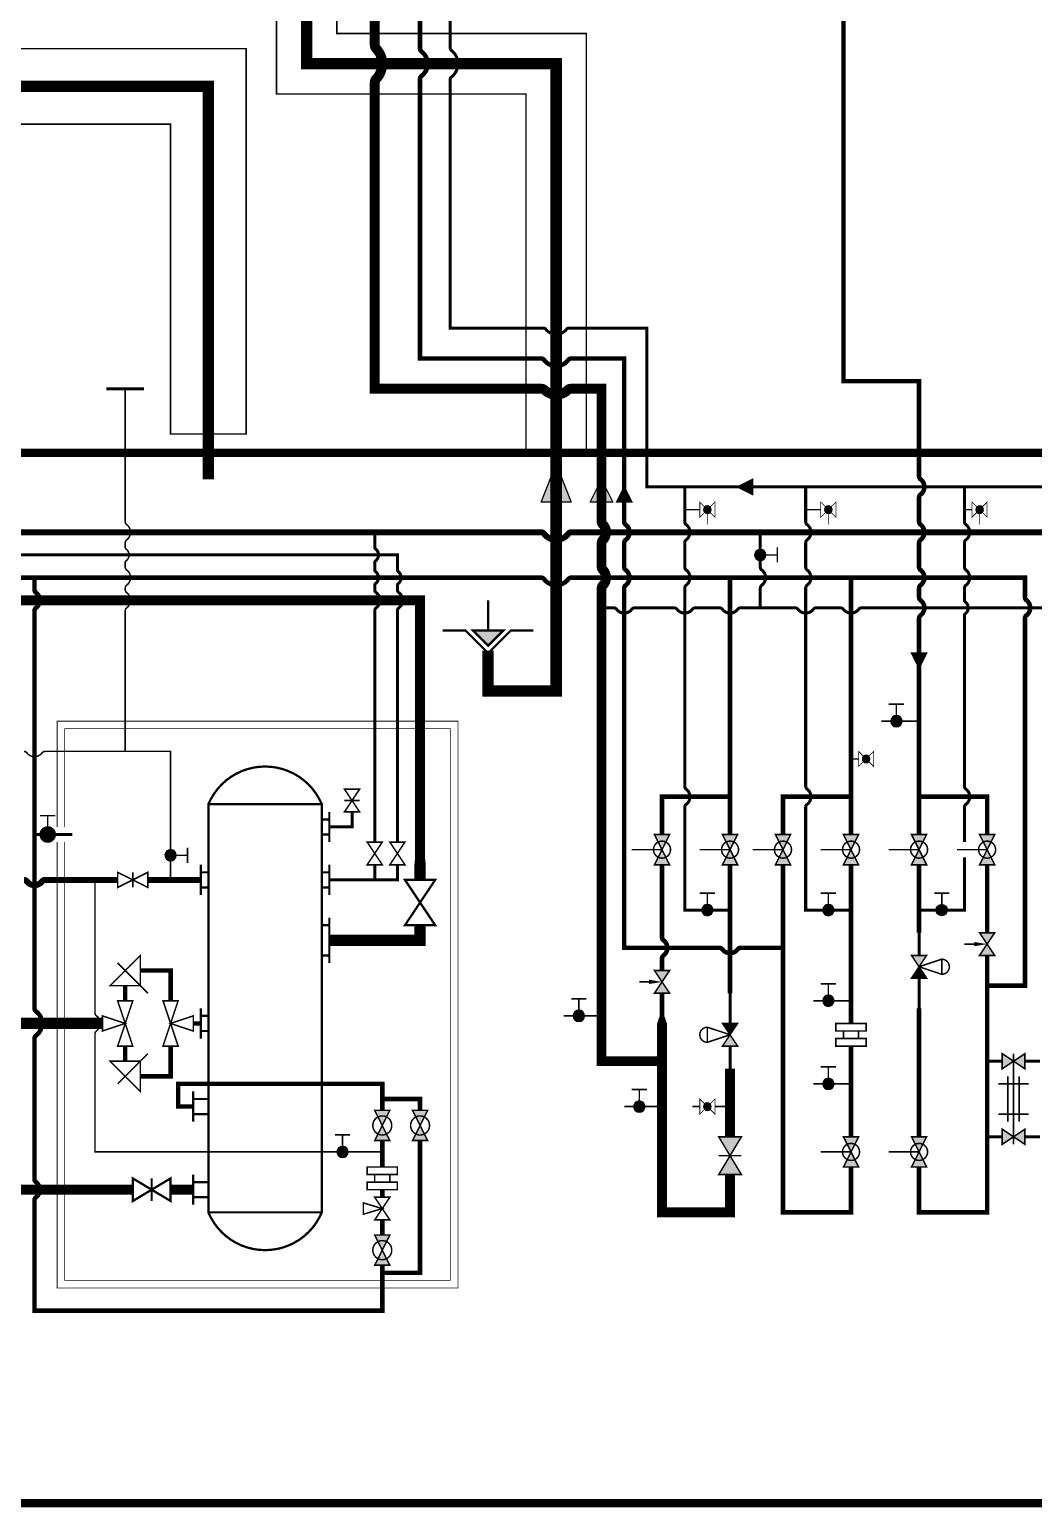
# Model space of a CAD drawing. Header units: millimetres. Extents: x 0 to 2500, y 0 to 1760.
# Drawn here: x 1637.3 to 1770.1, y 444.9 to 640.5 of the extents above; entities that cross this region are included whole.
import ezdxf

# ---------------------------------------------------------------- set-up
doc = ezdxf.new("R2010")
doc.units = ezdxf.units.MM
doc.linetypes.add('ACAD_ISO03W100', pattern=[30, 12, -18])
doc.linetypes.add('ACAD_ISO04W100', pattern=[30, 24, -3, 0, -3])
for name, color, linetype in [('Вентили 200', 7, 'Continuous'), ('Вентили 50', 7, 'Continuous'), ('Вентили регул.50', 7, 'Continuous'), ('Диафрагмы 80', 7, 'Continuous'), ('Емкости', 7, 'Continuous'), ('Задвижки 100', 7, 'Continuous'), ('Задвижки 150', 7, 'Continuous'), ('Задвижки 50', 7, 'Continuous'), ('Клапаны донные', 7, 'Continuous'), ('Клапаны регул.40', 7, 'Continuous'), ('Клапаны тр.50', 7, 'Continuous'), ('Краны 15', 7, 'Continuous'), ('Краны 20', 7, 'Continuous'), ('Краны 25', 7, 'Continuous'), ('Краны шар.80', 7, 'Continuous'), ('Краны шар.ручн.80', 7, 'Continuous'), ('Краны шар.ручн.т.10', 7, 'Continuous'), ('Краны шар.т.10', 7, 'Continuous'), ('Площадки', 7, 'Continuous'), ('Свечи', 7, 'Continuous'), ('Трубы 108', 7, 'Continuous'), ('Трубы 159', 7, 'Continuous'), ('Трубы 219', 7, 'Continuous'), ('Трубы 25', 7, 'Continuous'), ('Трубы 57', 7, 'Continuous'), ('Трубы 89', 7, 'Continuous'), ('Устр-ва переключ.', 7, 'Continuous'), ('Штрих пункт.', 7, 'ACAD_ISO04W100')]:
    doc.layers.add(name, color=color, linetype=linetype)

# ---------------------------------------------------------------- blocks, each defined once
blk = doc.blocks.new('Пересеч. 159-219')
at = {"layer": 'Трубы 159'}
blk.add_lwpolyline([(-2.5, 0, 1.3, 1.3, -0.192582), (-2, -0.2, 1.3, 1.3, 0.192582), (0, -1, 1.3, 1.3, 0.192582), (2, -0.2, 1.3, 1.3, -0.192582), (2.5, 0, 0, 0, 0)], format="xyseb", dxfattribs=at)
blk = doc.blocks.new('Пересеч. 89-219')
at = {"layer": 'Трубы 89', "const_width": 0.6}
blk.add_lwpolyline([(-2, 0, -0.236068), (-1.6, -0.2, 0.236068), (0, -1, 0.236068), (1.6, -0.2, -0.236068), (2, 0)], format="xyb", dxfattribs=at)
blk = doc.blocks.new('Пересеч. 57-219')
at = {"layer": 'Трубы 57', "const_width": 0.4}
blk.add_lwpolyline([(-2, 0, -0.236068), (-1.8, -0.1, 0.236068), (0, -1, 0.236068), (1.8, -0.1, -0.236068), (2, 0)], format="xyb", dxfattribs=at)
blk = doc.blocks.new('Пересеч. 89-108')
at = {"layer": 'Трубы 89', "const_width": 0.6}
blk.add_lwpolyline([(-1.4, 0, -0.236068), (-1, -0.2, 0.236068), (0, -0.7, 0.236068), (1, -0.2, -0.236068), (1.4, 0)], format="xyb", dxfattribs=at)
blk = doc.blocks.new('Пересеч. 57-57')
at = {"layer": 'Трубы 57'}
blk.add_lwpolyline([(-1, 0, 0.4, 0.4, -0.236068), (-0.8, -0.1, 0.4, 0.4, 0.236068), (0, -0.5, 0.4, 0.4, 0.236068), (0.8, -0.1, 0.4, 0.4, -0.236068), (1, 0, 0, 0, 0)], format="xyseb", dxfattribs=at)
blk = doc.blocks.new('Пересеч. 57-108')
at = {"layer": 'Трубы 57', "const_width": 0.4}
blk.add_lwpolyline([(-1.4, 0, -0.236068), (-1, -0.2, 0.236068), (0, -0.7, 0.236068), (1, -0.2, -0.236068), (1.4, 0)], format="xyb", dxfattribs=at)
blk = doc.blocks.new('Пересеч. 108-108')
at = {"layer": 'Трубы 108'}
blk.add_lwpolyline([(-1.4, 0, 0.8, 0.8, -0.236068), (-1, -0.2, 0.8, 0.8, 0.236068), (0, -0.7, 0.8, 0.8, 0.236068), (1, -0.2, 0.8, 0.8, -0.236068), (1.4, 0, 0, 0, 0)], format="xyseb", dxfattribs=at)
blk = doc.blocks.new('Пересеч. 25-159')
at = {"layer": 'Трубы 25', "const_width": 0.2}
blk.add_lwpolyline([(-1.4, 0, -0.236068), (-1, -0.2, 0.236068), (0, -0.7, 0.236068), (1, -0.2, -0.236068), (1.4, 0)], format="xyb", dxfattribs=at)
blk = doc.blocks.new('Кран 25')
blk.add_hatch(color=256).paths.add_polyline_path([(1, 1, 1), (-1, 1, 1)])
at = {"layer": 'Краны 25', "const_width": 0.2}
for points in [[(-2.5, 2), (-2.5, 0)], [(-1, 1), (-2.5, 1)]]:
    blk.add_lwpolyline(points, dxfattribs=at)
blk.add_lwpolyline([(-1, 1, 1), (1, 1, 1), (-1, 1, 0)], format="xyb", dxfattribs=at)
blk = doc.blocks.new('Задвижка 100')
at = {"layer": 'Задвижки 100', "const_width": 0.2}
blk.add_lwpolyline([(0, -1), (0, 1), (4, -1), (4, 1)], close=True, dxfattribs=at)
blk.add_lwpolyline([(2, 1), (2, -1)], dxfattribs=at)
blk = doc.blocks.new('Кран 15')
at = {"layer": 'Краны 15'}
blk.add_hatch(color=256, dxfattribs=at).paths.add_polyline_path([(-0.75, 0.75, 1), (0.75, 0.75, 1)])
at = {"layer": 'Краны 15', "const_width": 0.2}
for points in [[(-2.25, 1.75), (-2.25, -0.25)], [(-0.75, 0.75), (-2.25, 0.75)]]:
    blk.add_lwpolyline(points, dxfattribs=at)
at = {"layer": 'Краны 15'}
blk.add_lwpolyline([(-0.75, 0.75, 1), (0.75, 0.75, 1), (-0.75, 0.75, 1)], format="xyb", dxfattribs=at)
blk = doc.blocks.new('Задвижка 50')
at = {"layer": 'Задвижки 50', "const_width": 0.2}
blk.add_lwpolyline([(3, -1), (3, 1), (0, -1), (0, 1)], close=True, dxfattribs=at)
blk.add_lwpolyline([(1.5, 1), (1.5, -1)], dxfattribs=at)
blk = doc.blocks.new('Вентиль 50')
at = {"layer": 'Вентили 50', "const_width": 0.2}
blk.add_lwpolyline([(3, -1), (3, 1), (0, -1), (0, 1)], close=True, dxfattribs=at)
blk = doc.blocks.new('Вентиль 200')
at = {"layer": 'Вентили 200', "const_width": 0.3}
blk.add_lwpolyline([(6, -2), (6, 2), (0, -2), (0, 2)], close=True, dxfattribs=at)
blk = doc.blocks.new('Задвижка 150')
at = {"layer": 'Задвижки 150', "const_width": 0.3}
blk.add_lwpolyline([(5, -1.5), (0, 1.5), (0, -1.5), (5, 1.5)], close=True, dxfattribs=at)
blk.add_lwpolyline([(2.5, 1.5), (2.5, -1.5)], dxfattribs=at)
blk = doc.blocks.new('Кран шар.80')
at = {"layer": 'Краны шар.80'}
h = blk.add_hatch(color=256, dxfattribs=at)
h.paths.add_polyline_path([(0, -1), (2, 0), (0, 1)])
h.paths.add_polyline_path([(2, 0), (4, -1), (4, 1)])
at = {"layer": 'Краны шар.80', "const_width": 0.2}
blk.add_lwpolyline([(0, -1), (0, 1), (4, -1), (4, 1)], close=True, dxfattribs=at)
blk.add_lwpolyline([(2, 1.25, 1.010442), (2, -1.25, 1.010442), (2, 1.25, 4.236068)], format="xyb", dxfattribs=at)
blk = doc.blocks.new('Диафрагма 80')
at = {"layer": 'Диафрагмы 80', "const_width": 0.2}
for points in [[(-2, 0), (2, 0), (2, -1), (-2, -1)], [(-2, -2), (2, -2), (2, -3), (-2, -3)]]:
    blk.add_lwpolyline(points, close=True, dxfattribs=at)
for points in [[(-1, -1), (-1, -2)], [(1, -1), (1, -2)]]:
    blk.add_lwpolyline(points, dxfattribs=at)
blk = doc.blocks.new('Клапан тр.50')
at = {"layer": 'Клапаны тр.50'}
blk.add_lwpolyline([(1.5, 0, 0.2, 0.2, 0), (2.25, 2.5, 0.2, 0.2, 0), (0.75, 2.5, 0.2, 0.2, 0), (1.5, 0, 0, 0, 0)], format="xyseb", dxfattribs=at)
at = {"layer": 'Клапаны тр.50', "const_width": 0.2}
blk.add_lwpolyline([(3, -1), (3, 1), (0, -1), (0, 1)], close=True, dxfattribs=at)
blk = doc.blocks.new('Пересеч. 25-108')
at = {"layer": 'Трубы 25', "const_width": 0.2}
blk.add_lwpolyline([(-1.4, 0, -0.236068), (-1, -0.2, 0.236068), (0, -0.7, 0.236068), (1, -0.2, -0.236068), (1.4, 0)], format="xyb", dxfattribs=at)
blk = doc.blocks.new('Пересеч. 25-57')
at = {"layer": 'Трубы 25', "const_width": 0.2}
blk.add_lwpolyline([(-1, 0, -0.236068), (-0.8, -0.1, 0.236068), (0, -0.5, 0.236068), (0.8, -0.1, -0.236068), (1, 0)], format="xyb", dxfattribs=at)
blk = doc.blocks.new('Клапан донный')
at = {"layer": 'Клапаны донные'}
blk.add_hatch(color=256, dxfattribs=at).paths.add_polyline_path([(0, 1), (2, 3), (-2, 3)])
at = {"layer": 'Клапаны донные', "const_width": 0.3}
for points in [[(0, 3), (0, 7)], [(0, 0), (-3, 3), (-6, 3)], [(0, 0), (3, 3), (6, 3)]]:
    blk.add_lwpolyline(points, dxfattribs=at)
blk.add_lwpolyline([(0, 1), (2, 3), (-2, 3)], close=True, dxfattribs=at)
blk = doc.blocks.new('Кран 20')
at = {"layer": 'Краны 20'}
blk.add_hatch(color=256, dxfattribs=at).paths.add_polyline_path([(0, 0.75, 1), (0, -0.75, 1)])
at = {"layer": 'Краны 20', "const_width": 0.2}
for points in [[(1, 2.25), (-1, 2.25)], [(0, 0.75), (0, 2.25)]]:
    blk.add_lwpolyline(points, dxfattribs=at)
at = {"layer": 'Краны 20'}
blk.add_lwpolyline([(0, 0.75, 1), (0, -0.75, 1), (0, 0.75, 1)], format="xyb", dxfattribs=at)
blk = doc.blocks.new('Кран шар.ручн.т.10')
at = {"layer": 'Краны шар.ручн.т.10'}
h = blk.add_hatch(color=256, dxfattribs=at)
h.paths.add_polyline_path([(1, 0), (1.35, -0.35, 0.198912), (1.5, 0, 0.198912), (1.35, 0.35)])
h.paths.add_polyline_path([(0.65, -0.35, 0.414214), (1.35, -0.35), (1, 0)])
h.paths.add_polyline_path([(0.5, 0, 0.198912), (0.65, -0.35), (1, 0), (0.65, 0.35, 0.198912)])
h.paths.add_polyline_path([(1, 0), (1.35, 0.35, 0.414214), (0.65, 0.35)])
at = {"layer": 'Краны шар.ручн.т.10', "const_width": 0.1}
blk.add_lwpolyline([(1, 0), (1, 2)], dxfattribs=at)
blk.add_lwpolyline([(0, 1), (0, -1), (2, 1), (2, -1)], close=True, dxfattribs=at)
at = {"layer": 'Краны шар.ручн.т.10'}
blk.add_lwpolyline([(0.5, 0, 1), (1.5, 0, 1), (0.5, 0, 1)], format="xyb", dxfattribs=at)
blk = doc.blocks.new('Кран шар.т.10')
at = {"layer": 'Краны шар.т.10'}
h = blk.add_hatch(color=256, dxfattribs=at)
h.paths.add_polyline_path([(1, 0), (1.35, -0.35, 0.198912), (1.5, 0, 0.198912), (1.35, 0.35)])
h.paths.add_polyline_path([(0.65, -0.35, 0.414214), (1.35, -0.35), (1, 0)])
h.paths.add_polyline_path([(0.5, 0, 0.198912), (0.65, -0.35), (1, 0), (0.65, 0.35, 0.198912)])
h.paths.add_polyline_path([(1, 0), (1.35, 0.35, 0.414214), (0.65, 0.35)])
at = {"layer": 'Краны шар.т.10', "const_width": 0.1}
blk.add_lwpolyline([(0, 1), (0, -1), (2, 1), (2, -1)], close=True, dxfattribs=at)
at = {"layer": 'Краны шар.т.10'}
blk.add_lwpolyline([(0.5, 0, 1), (1.5, 0, 1), (0.5, 0, 1)], format="xyb", dxfattribs=at)
blk = doc.blocks.new('Кран шар.ручн.80 непрох.')
at = {"layer": 'Краны шар.ручн.80'}
h = blk.add_hatch(color=256, dxfattribs=at)
h.paths.add_polyline_path([(2, 0), (0, 1), (0, -1)])
h.paths.add_polyline_path([(2, 0), (4, -1), (4, 1)])
at = {"layer": 'Краны шар.ручн.80', "const_width": 0.2}
blk.add_lwpolyline([(2, 4), (2, 0)], dxfattribs=at)
blk.add_lwpolyline([(0, -1), (0, 1), (4, -1), (4, 1)], close=True, dxfattribs=at)
blk.add_lwpolyline([(0.875, 0, 1), (3.125, 0, 1), (0.875, 0, 1)], format="xyb", dxfattribs=at)
blk = doc.blocks.new('Стрелка 89')
at = {"layer": 'Трубы 57'}
h = blk.add_hatch(color=256, dxfattribs=at)
h.paths.add_polyline_path([(0, 0), (0, -1), (2, 0)])
h.paths.add_polyline_path([(0, 1), (0, 0), (2, 0)])
at = {"layer": 'Трубы 57', "const_width": 0.2}
blk.add_lwpolyline([(0, -1), (0, 1), (2, 0)], close=True, dxfattribs=at)
blk = doc.blocks.new('Стрелка 57')
at = {"layer": 'Трубы 57'}
h = blk.add_hatch(color=256, dxfattribs=at)
h.paths.add_polyline_path([(0, 0), (0, -1), (2, 0)])
h.paths.add_polyline_path([(0, 1), (0, 0), (2, 0)])
at = {"layer": 'Трубы 57', "const_width": 0.2}
blk.add_lwpolyline([(0, -1), (0, 1), (2, 0)], close=True, dxfattribs=at)
blk = doc.blocks.new('Стрелка 219')
at = {"layer": 'Трубы 219'}
blk.add_hatch(color=256, dxfattribs=at).paths.add_polyline_path([(0, -2), (5, 0), (0, 2)])
blk.add_lwpolyline([(0, -2), (0, 2), (5, 0)], close=True, dxfattribs=at)
blk = doc.blocks.new('Стрелка 159')
at = {"layer": 'Трубы 159'}
blk.add_hatch(color=256, dxfattribs=at).paths.add_polyline_path([(1.5, 0), (-1.5, 0), (0, -3)])
blk.add_lwpolyline([(-1.5, 0), (1.5, 0), (0, -3)], close=True, dxfattribs=at)
blk = doc.blocks.new('Вентиль регул. 50 непрох.')
at = {"layer": 'Вентили регул.50'}
h = blk.add_hatch(color=256, dxfattribs=at)
h.paths.add_polyline_path([(0, 1), (0, -1), (1.5, 0)])
h.paths.add_polyline_path([(3, 1), (1.5, 0), (3, -1)])
at = {"layer": 'Вентили регул.50', "const_width": 0.2}
blk.add_lwpolyline([(1.5, 1.7), (1.5, 3)], dxfattribs=at)
blk.add_lwpolyline([(3, -1), (3, 1), (0, -1), (0, 1)], close=True, dxfattribs=at)
at = {"layer": 'Вентили регул.50'}
blk.add_solid([(1.78, 1.7), (1.5, 0), (1.22, 1.7)], dxfattribs=at)
blk = doc.blocks.new('Клапан регул.40')
at = {"layer": 'Клапаны регул.40'}
h = blk.add_hatch(color=256, dxfattribs=at)
h.paths.add_polyline_path([(0, 1), (0, -1), (1.5, 0)])
h.paths.add_polyline_path([(1.5, 0), (3, -1), (3, 1)])
blk.add_hatch(color=256, dxfattribs=at).paths.add_polyline_path([(3, -1), (3, 1), (1.5, 0)])
at = {"layer": 'Клапаны регул.40', "const_width": 0.2}
blk.add_lwpolyline([(2.5, 3, 1), (0.5, 3)], format="xyb", dxfattribs=at)
for points in [[(0.5, 3), (1.5, 0)], [(0.5, 3), (2.5, 3)], [(2.5, 3), (1.5, 0)]]:
    blk.add_lwpolyline(points, dxfattribs=at)
blk.add_lwpolyline([(0, 1), (0, -1), (3, 1), (3, -1)], close=True, dxfattribs=at)
blk = doc.blocks.new('Задвижка 150 непрох.')
at = {"layer": 'Задвижки 150'}
h = blk.add_hatch(color=256, dxfattribs=at)
h.paths.add_polyline_path([(0, -1.5), (2.5, 0), (0, 1.5)])
h.paths.add_polyline_path([(2.5, 0), (5, -1.5), (5, 1.5)])
at = {"layer": 'Задвижки 150', "const_width": 0.2}
blk.add_lwpolyline([(5, -1.5), (0, 1.5), (0, -1.5), (5, 1.5)], close=True, dxfattribs=at)
blk.add_lwpolyline([(2.5, 1.5), (2.5, -1.5)], dxfattribs=at)
blk = doc.blocks.new('Задвижка 50 непрох.')
at = {"layer": 'Задвижки 50'}
h = blk.add_hatch(color=256, dxfattribs=at)
h.paths.add_polyline_path([(0, 1), (0, -1), (1.5, 0)])
h.paths.add_polyline_path([(3, -1), (3, 1), (1.5, 0)])
at = {"layer": 'Задвижки 50', "const_width": 0.2}
blk.add_lwpolyline([(3, -1), (3, 1), (0, -1), (0, 1)], close=True, dxfattribs=at)
blk.add_lwpolyline([(1.5, 1), (1.5, -1)], dxfattribs=at)
blk = doc.blocks.new('Пересеч. 57-159')
at = {"layer": 'Трубы 57'}
blk.add_lwpolyline([(-1.6, 0, 0.4, 0.4, -0.236068), (-1.4, -0.1, 0.4, 0.4, 0.236068), (0, -0.8, 0.4, 0.4, 0.236068), (1.4, -0.1, 0.4, 0.4, -0.236068), (1.6, 0, 0, 0, 0)], format="xyseb", dxfattribs=at)
blk = doc.blocks.new('Пересеч. 159-159')
at = {"layer": 'Трубы 159'}
blk.add_lwpolyline([(-2, 0, 1.3, 1.3, -0.192582), (-1.5, -0.2, 1.3, 1.3, 0.192582), (0, -0.8, 1.3, 1.3, 0.192582), (1.5, -0.2, 1.3, 1.3, -0.192582), (2, 0, 0, 0, 0)], format="xyseb", dxfattribs=at)
blk = doc.blocks.new('Пересеч. 108-219')
at = {"layer": 'Трубы 108'}
blk.add_lwpolyline([(-2, 0, 0.8, 0.8, -0.236068), (-1.6, -0.2, 0.8, 0.8, 0.236068), (0, -1, 0.8, 0.8, 0.236068), (1.6, -0.2, 0.8, 0.8, -0.236068), (2, 0, 0, 0, 0)], format="xyseb", dxfattribs=at)
blk = doc.blocks.new('Пересеч. 159-108')
at = {"layer": 'Трубы 159'}
blk.add_lwpolyline([(-1.5, 0, 1.3, 1.3, -0.192582), (-1, -0.2, 1.3, 1.3, 0.192582), (0, -0.6, 1.3, 1.3, 0.192582), (1, -0.2, 1.3, 1.3, -0.192582), (1.5, 0, 0, 0, 0)], format="xyseb", dxfattribs=at)

msp = doc.modelspace()

# ---------------------------------------------------------------- linework, layer by layer
at = {"layer": 'Емкости', "const_width": 0.3}
for points in [[(1676, 538, 0.666667), (1661, 538)], [(1661, 484, 0.666667), (1676, 484)]]:
    msp.add_lwpolyline(points, format="xyb", dxfattribs=at)
msp.add_lwpolyline([(1661, 538), (1676, 538), (1676, 484), (1661, 484)], close=True, dxfattribs=at)
for points in [[(1676, 536), (1677, 536)], [(1677, 537), (1677, 533)], [(1676, 534), (1677, 534)], [(1660, 530), (1660, 526)], [(1677, 530), (1677, 526)], [(1661, 529), (1660, 529)], [(1676, 529), (1677, 529)], [(1661, 527), (1660, 527)], [(1676, 527), (1677, 527)], [(1677, 523), (1677, 517)], [(1676, 522), (1677, 522)], [(1676, 518), (1677, 518)], [(1660, 511), (1660, 507)], [(1661, 510), (1660, 510)], [(1661, 508), (1660, 508)], [(1659, 500), (1659, 496)], [(1661, 499), (1659, 499)], [(1661, 497), (1659, 497)], [(1659, 489), (1659, 485)], [(1661, 488), (1659, 488)], [(1661, 486), (1659, 486)]]:
    msp.add_lwpolyline(points, dxfattribs=at)
at = {"layer": 'Задвижки 100'}
for points in [[(1639.4, 528, 0.8, 0.8, 0), (1649, 528, 0.8, 0.8, 0)], [(1653, 528, 0.8, 0.8, 0), (1660, 528, 0, 0, 0)]]:
    msp.add_lwpolyline(points, format="xyseb", dxfattribs=at)
at = {"layer": 'Задвижки 50', "const_width": 0.2}
for points in [[(1767.5, 503), (1767.5, 495)], [(1769.5, 501), (1765.5, 501)], [(1766.75, 502), (1766.75, 496)], [(1768.25, 502), (1768.25, 496)], [(1765.5, 497), (1769.5, 497)]]:
    msp.add_lwpolyline(points, dxfattribs=at)
at = {"layer": 'Площадки', "const_width": 0.1}
for points in [[(1328, 585), (1866, 585), (1866, 445), (1328, 445)], [(1865, 446), (1329, 446), (1329, 584), (1865, 584)]]:
    msp.add_lwpolyline(points, close=True, dxfattribs=at)
at = {"layer": 'Площадки', "linetype": 'ACAD_ISO03W100', "ltscale": 1.5, "const_width": 1}
msp.add_lwpolyline([(1328.5, 584.5), (1865.5, 584.5), (1865.5, 445.5), (1328.5, 445.5)], close=True, dxfattribs=at)
at = {"layer": 'Площадки', "const_width": 0.1}
for points in [[(1641, 535), (1641, 549), (1694, 549), (1694, 474), (1641, 474), (1641, 533)], [(1642, 535), (1642, 548), (1693, 548), (1693, 475), (1642, 475), (1642, 533)]]:
    msp.add_lwpolyline(points, dxfattribs=at)
at = {"layer": 'Свечи', "const_width": 0.4}
msp.add_lwpolyline([(1647.5, 593), (1652.5, 593)], dxfattribs=at)
at = {"layer": 'Трубы 108', "const_width": 0.8}
for points in [[(1556, 574), (1705, 574)], [(1709, 574), (1850, 574)]]:
    msp.add_lwpolyline(points, dxfattribs=at)
at = {"layer": 'Трубы 159'}
for points in [[(1683, 643.5, 1.3, 1.3, 0), (1683, 638.5, 1.3, 1.3, 0)], [(1683, 633.5, 1.3, 1.3, 0), (1683, 593, 1.3, 1.3, 0), (1705, 593, 1.3, 1.3, 0)], [(1709, 593, 1.3, 1.3, 0), (1713, 593, 1.3, 1.3, 0), (1713, 575.5, 1.3, 1.3, 0)], [(1713, 572.5, 1.3, 1.3, 0), (1713, 569.5, 1.3, 1.3, 0)], [(1713, 566.5, 1.3, 1.3, 0), (1713, 504, 1.3, 1.3, 0), (1721, 504, 0, 0, 0)], [(1721, 510, 0.6, 1.3, 0), (1721, 509, 1.3, 1.3, 0)]]:
    msp.add_lwpolyline(points, format="xyseb", dxfattribs=at)
at = {"layer": 'Трубы 159', "const_width": 1.3}
for points in [[(1547, 565), (1689, 565), (1689, 531)], [(1721, 509), (1721, 484), (1730, 484), (1730, 489)], [(1634, 507), (1634, 487), (1651, 487)], [(1730, 494), (1730, 503)], [(1656, 487), (1659, 487)]]:
    msp.add_lwpolyline(points, dxfattribs=at)
at = {"layer": 'Трубы 219'}
for points in [[(1674, 643.5, 1.5, 1.5, 0), (1674, 636, 1.5, 1.5, 0), (1707, 636, 1.5, 1.5, 0), (1707, 553, 1.5, 1.5, 0), (1698, 553, 1.5, 1.5, 0), (1698, 558.31, 0, 0, 0)], [(1626, 551, 1.5, 1.5, 0), (1626, 509, 1.5, 1.5, 0), (1647, 509, 0, 0, 0)], [(1689, 531, 1.3, 1.5, 0), (1689, 530, 1.5, 1.5, 0)]]:
    msp.add_lwpolyline(points, format="xyseb", dxfattribs=at)
at = {"layer": 'Трубы 219', "const_width": 1.5}
for points in [[(1311, 633), (1661, 633), (1661, 581)], [(1689, 530), (1689, 528)], [(1689, 522), (1689, 520), (1677, 520)]]:
    msp.add_lwpolyline(points, dxfattribs=at)
at = {"layer": 'Трубы 25', "const_width": 0.2}
for points in [[(1650, 575.4), (1650, 593)], [(1724, 577), (1726, 577)], [(1740, 577), (1742, 577)], [(1761, 577), (1762, 577)], [(1650, 572), (1650, 572.6)], [(1650, 569.4), (1650, 570)], [(1650, 566.4), (1650, 566.6)], [(1650, 545), (1650, 563.6)], [(1755, 549), (1750, 549)], [(1747, 544), (1746, 544)], [(1646, 528), (1646, 510.4)], [(1746, 512), (1741, 512)], [(1713, 510), (1708, 510)], [(1646, 507.6), (1646, 492), (1684, 492)], [(1746, 501), (1741, 501)], [(1721, 498), (1716, 498)], [(1726, 498), (1725, 498)], [(1730, 498), (1728, 498)]]:
    msp.add_lwpolyline(points, dxfattribs=at)
at = {"layer": 'Трубы 25'}
msp.add_lwpolyline([(1639.4, 545, 0.2, 0.2, 0), (1656, 545, 0.2, 0.2, 0), (1656, 528, 0, 0, 0)], format="xyseb", dxfattribs=at)
at = {"layer": 'Трубы 57', "const_width": 0.4}
for points in [[(1693, 644), (1693, 638)], [(1693, 634), (1693, 601), (1705.4, 601)], [(1708.6, 601), (1719, 601), (1719, 580), (1784.4, 580)], [(1724, 580), (1724, 575.4)], [(1740, 580), (1740, 575.4)], [(1761, 580), (1761, 575.4)], [(1683, 574), (1683, 572)], [(1734, 574), (1734, 569.4)], [(1724, 572.6), (1724, 569.4)], [(1740, 572.6), (1740, 569.4)], [(1761, 572.6), (1761, 569.4)], [(1724, 566.6), (1724, 540.4)], [(1734, 566.6), (1734, 564)], [(1740, 566.6), (1740, 540.4)], [(1761, 566.6), (1761, 565)], [(1683, 563.6), (1683, 533)], [(1686, 533), (1686, 563.6)], [(1713, 564), (1714.6, 564)], [(1717.4, 564), (1722.6, 564)], [(1725.4, 564), (1728.6, 564)], [(1731.4, 564), (1738.6, 564)], [(1741.4, 564), (1744.6, 564)], [(1747.4, 564), (1841, 564), (1841, 541)], [(1761, 563), (1761, 540.4)], [(1680, 537), (1680, 535), (1677, 535)], [(1724, 537.6), (1724, 524), (1730, 524)], [(1740, 537.6), (1740, 524), (1746, 524)], [(1761, 537.6), (1761, 533)], [(1638, 534), (1643, 534)], [(1677, 528), (1686, 528), (1686, 530)], [(1683, 530), (1683, 528)], [(1761, 531), (1761, 524), (1755, 524)], [(1755, 521), (1755, 518)], [(1755, 515), (1755, 511)], [(1730, 513), (1730, 509)], [(1730, 506), (1730, 503)], [(1764, 504), (1766, 504)], [(1769, 504), (1771, 504)], [(1764, 494), (1766, 494)], [(1769, 494), (1771, 494)]]:
    msp.add_lwpolyline(points, dxfattribs=at)
at = {"layer": 'Трубы 57'}
for points in [[(1686, 569, 0.4, 0.4, 0), (1686, 571, 0.4, 0.4, 0), (1555.6, 571, 0, 0, 0)], [(1683, 570, 0.4, 0.4, 0), (1683, 569, 0.4, 0.4, 0)], [(1683, 567, 0.4, 0.4, 0), (1683, 566.4, 0.4, 0.4, 0)], [(1686, 567, 0.4, 0.4, 0), (1686, 566.4, 0.4, 0.4, 0)]]:
    msp.add_lwpolyline(points, format="xyseb", dxfattribs=at)
at = {"layer": 'Трубы 89', "const_width": 0.6}
for points in [[(1689, 638), (1689, 643.5)], [(1745, 643.5), (1745, 594), (1755, 594), (1755, 581.4)], [(1716, 575.4), (1716, 597), (1709, 597)], [(1755, 578.6), (1755, 575.4)], [(1716, 569.4), (1716, 572.6)], [(1755, 572.6), (1755, 569.4)], [(1638, 568), (1638, 566.4)], [(1730, 534), (1730, 568)], [(1746, 568), (1746, 534)], [(1728.6, 519), (1716, 519), (1716, 566.6)], [(1755, 566.6), (1755, 565.4)], [(1638, 563.6), (1638, 511)], [(1755, 562.6), (1755, 534)], [(1721, 534), (1721, 539), (1730, 539)], [(1737, 534), (1737, 539), (1746, 539)], [(1764, 534), (1764, 539), (1755, 539)], [(1721, 520.4), (1721, 530)], [(1730, 513), (1730, 530)], [(1746, 490), (1746, 484), (1737, 484), (1737, 530)], [(1746, 530), (1746, 509)], [(1764, 521), (1764, 530)], [(1737, 519), (1731.4, 519)], [(1755, 490), (1755, 484), (1764, 484), (1764, 518)], [(1721, 516), (1721, 517.6)], [(1721, 510), (1721, 513)], [(1755, 511), (1755, 494)], [(1638, 507), (1638, 488.4)], [(1746, 506), (1746, 494)], [(1684, 497.5), (1684, 501), (1657, 501), (1657, 498), (1659, 498)], [(1684, 499), (1689, 499), (1689, 497.5)], [(1689, 493.5), (1689, 476), (1684, 476)], [(1684, 490), (1684, 493.5)], [(1684, 486), (1684, 487)], [(1638, 485.6), (1638, 471), (1684, 471), (1684, 477)], [(1684, 481), (1684, 483)]]:
    msp.add_lwpolyline(points, dxfattribs=at)
at = {"layer": 'Трубы 89'}
for points in [[(1705, 597, 0.6, 0.6, 0), (1689, 597, 0.6, 0.6, 0), (1689, 634, 0, 0, 0)], [(1566, 566.4, 0.6, 0.6, 0), (1566, 568, 0.6, 0.6, 0), (1705, 568, 0.6, 0.6, 0)], [(1709, 568, 0.6, 0.6, 0), (1769, 568, 0.6, 0.6, 0), (1769, 565.4, 0.6, 0.6, 0)], [(1769, 562.6, 0.6, 0.6, 0), (1769, 514, 0.6, 0.6, 0), (1764, 514, 0, 0, 0)], [(1755, 530, 0.6, 0.6, 0), (1755, 521, 0, 0, 0)]]:
    msp.add_lwpolyline(points, format="xyseb", dxfattribs=at)
at = {"layer": 'Устр-ва переключ.', "const_width": 0.2}
for points in [[(1652, 514), (1648, 514), (1652, 518)], [(1651, 506), (1649, 506), (1651, 512), (1649, 512)], [(1655, 512), (1657, 512), (1655, 506), (1657, 506)], [(1652, 504), (1648, 504), (1652, 500)]]:
    msp.add_lwpolyline(points, close=True, dxfattribs=at)
at = {"layer": 'Устр-ва переключ.'}
for points, const_width in [([(1653, 513), (1649, 517)], 0.2), ([(1652, 516), (1656, 516), (1656, 512)], 0.6), ([(1650, 512), (1650, 514)], 0.6), ([(1650, 509), (1647, 508), (1647, 510), (1650, 509)], 0.2), ([(1656, 509), (1659, 510), (1659, 508), (1656, 509)], 0.2), ([(1659, 509), (1660, 509)], 0.6), ([(1653, 505), (1649, 501)], 0.2), ([(1650, 504), (1650, 506)], 0.6), ([(1656, 506), (1656, 502), (1652, 502)], 0.6)]:
    msp.add_lwpolyline(points, dxfattribs=dict(at, const_width=const_width))
at = {"layer": 'Штрих пункт.'}
for points in [[(1711, 585, 0.2, 0.2, 0), (1711, 640, 0.2, 0.2, 0), (1678, 640, 0.2, 0.2, 0), (1678, 826, 0.2, 0.2, 0), (1333, 826, 0.2, 0.2, 0), (1333, 1063, 0.2, 0.2, 0), (1358.31, 1063, 0.2, 0.2, 0), (1358.31, 1078, 0.2, 0.2, 0), (1325, 1078, 0.2, 0.2, 0), (1325, 818, 0.2, 0.2, 0), (1670, 818, 0.2, 0.2, 0), (1670, 632, 0.2, 0.2, 0), (1703, 632, 0.2, 0.2, 0), (1703, 585, 0, 0, 0)], [(1311, 628, 0.2, 0.2, 0), (1656, 628, 0.2, 0.2, 0), (1656, 587, 0.2, 0.2, 0), (1666, 587, 0.2, 0.2, 0), (1666, 638, 0.2, 0.2, 0), (1311, 638, 0, 0, 0)]]:
    msp.add_lwpolyline(points, format="xyseb", dxfattribs=at)

# ---------------------------------------------------------------- block references
at = {"layer": 'Вентили 200', "rotation": 270}
msp.add_blockref('Вентиль 200', (1689, 528), dxfattribs=at)
at = {"layer": 'Вентили 50', "rotation": 270}
for p in [(1683, 533), (1686, 533)]:
    msp.add_blockref('Вентиль 50', p, dxfattribs=at)
at = {"layer": 'Вентили регул.50', "rotation": 90}
for p in [(1764, 518), (1721, 513)]:
    msp.add_blockref('Вентиль регул. 50 непрох.', p, dxfattribs=at)
at = {"layer": 'Диафрагмы 80'}
for p in [(1746, 509), (1684, 490)]:
    msp.add_blockref('Диафрагма 80', p, dxfattribs=at)
at = {"layer": 'Емкости'}
msp.add_blockref('Задвижка 100', (1649, 528), dxfattribs=at)
at = {"layer": 'Задвижки 150', "rotation": 270}
msp.add_blockref('Задвижка 150 непрох.', (1730, 494), dxfattribs=at)
at = {"layer": 'Задвижки 150'}
msp.add_blockref('Задвижка 150', (1651, 487), dxfattribs=at)
at = {"layer": 'Задвижки 50', "rotation": 90}
msp.add_blockref('Задвижка 50', (1680, 537), dxfattribs=at)
at = {"layer": 'Задвижки 50'}
for p in [(1766, 504), (1766, 494)]:
    msp.add_blockref('Задвижка 50 непрох.', p, dxfattribs=at)
at = {"layer": 'Клапаны донные'}
msp.add_blockref('Клапан донный', (1698, 558), dxfattribs=at)
at = {"layer": 'Клапаны регул.40'}
for p, rotation in [((1755, 518), 270), ((1730, 506), 90)]:
    msp.add_blockref('Клапан регул.40', p, dxfattribs=dict(at, rotation=rotation))
at = {"layer": 'Клапаны тр.50', "rotation": 90}
msp.add_blockref('Клапан тр.50', (1684, 483), dxfattribs=at)
at = {"layer": 'Краны 15'}
for p, rotation in [((1656, 532), 180), ((1678, 492), 270)]:
    msp.add_blockref('Кран 15', p, dxfattribs=dict(at, rotation=rotation))
at = {"layer": 'Краны 20', "rotation": 270}
msp.add_blockref('Кран 20', (1734, 571), dxfattribs=at)
at = {"layer": 'Краны 20'}
for p in [(1752, 549), (1727, 524), (1743, 524), (1743, 512), (1710, 510), (1743, 501), (1718, 498)]:
    msp.add_blockref('Кран 20', p, dxfattribs=at)
at = {"layer": 'Краны 20', "xscale": -1}
msp.add_blockref('Кран 20', (1758, 524), dxfattribs=at)
at = {"layer": 'Краны 25', "rotation": 270}
msp.add_blockref('Кран 25', (1638.75, 534), dxfattribs=at)
at = {"layer": 'Краны шар.80', "rotation": 270}
for p in [(1684, 497.5), (1689, 497.5), (1684, 481)]:
    msp.add_blockref('Кран шар.80', p, dxfattribs=at)
at = {"layer": 'Краны шар.ручн.80', "rotation": 90}
for p in [(1721, 530), (1730, 530), (1737, 530), (1746, 530), (1755, 530), (1764, 530), (1746, 490), (1755, 490)]:
    msp.add_blockref('Кран шар.ручн.80 непрох.', p, dxfattribs=at)
at = {"layer": 'Краны шар.ручн.т.10', "rotation": 180}
for p in [(1728, 577), (1744, 577), (1764, 577)]:
    msp.add_blockref('Кран шар.ручн.т.10', p, dxfattribs=at)
at = {"layer": 'Краны шар.т.10'}
for p in [(1747, 544), (1726, 498)]:
    msp.add_blockref('Кран шар.т.10', p, dxfattribs=at)
at = {"layer": 'Трубы 108'}
for name, p in [('Пересеч. 108-219', (1707, 574)), ('Пересеч. 108-108', (1638, 528))]:
    msp.add_blockref(name, p, dxfattribs=at)
at = {"layer": 'Трубы 159'}
for name, p, rotation in [('Пересеч. 159-219', (1683, 636), 90), ('Стрелка 159', (1713, 578), 180), ('Пересеч. 159-108', (1713, 574), 90), ('Пересеч. 159-108', (1713, 568), 90)]:
    msp.add_blockref(name, p, dxfattribs=dict(at, rotation=rotation))
msp.add_blockref('Пересеч. 159-159', (1707, 593), dxfattribs=at)
at = {"layer": 'Трубы 219', "rotation": 90}
msp.add_blockref('Стрелка 219', (1707, 578), dxfattribs=at)
at = {"layer": 'Трубы 25', "rotation": 90}
for name, p in [('Пересеч. 25-108', (1650, 574)), ('Пересеч. 25-57', (1650, 571)), ('Пересеч. 25-108', (1650, 568)), ('Пересеч. 25-159', (1650, 565)), ('Пересеч. 25-159', (1646, 509))]:
    msp.add_blockref(name, p, dxfattribs=at)
at = {"layer": 'Трубы 25'}
msp.add_blockref('Пересеч. 25-159', (1638, 545), dxfattribs=at)
at = {"layer": 'Трубы 57'}
for name, p, rotation in [('Пересеч. 57-219', (1693, 636), 90), ('Стрелка 57', (1733, 580), 180), ('Пересеч. 57-108', (1724, 574), 90), ('Пересеч. 57-108', (1740, 574), 90), ('Пересеч. 57-108', (1761, 574), 90), ('Пересеч. 57-57', (1683, 571), 90), ('Пересеч. 57-57', (1683, 568), 90), ('Пересеч. 57-57', (1686, 568), 90), ('Пересеч. 57-108', (1724, 568), 90), ('Пересеч. 57-108', (1734, 568), 90), ('Пересеч. 57-108', (1740, 568), 90), ('Пересеч. 57-108', (1761, 568), 90), ('Пересеч. 57-108', (1683, 565), 90), ('Пересеч. 57-108', (1686, 565), 90), ('Пересеч. 57-57', (1761, 564), 90), ('Пересеч. 57-108', (1724, 539), 90), ('Пересеч. 57-108', (1740, 539), 90), ('Пересеч. 57-108', (1761, 539), 90)]:
    msp.add_blockref(name, p, dxfattribs=dict(at, rotation=rotation))
for name, p in [('Пересеч. 57-159', (1707, 601)), ('Пересеч. 57-108', (1716, 564)), ('Пересеч. 57-108', (1724, 564)), ('Пересеч. 57-108', (1730, 564)), ('Пересеч. 57-108', (1740, 564)), ('Пересеч. 57-108', (1746, 564))]:
    msp.add_blockref(name, p, dxfattribs=at)
at = {"layer": 'Трубы 89'}
for name, p, rotation in [('Пересеч. 89-219', (1689, 636), 90), ('Пересеч. 89-108', (1755, 580), 90), ('Стрелка 89', (1716, 578), 90), ('Пересеч. 89-108', (1716, 574), 90), ('Пересеч. 89-108', (1755, 574), 90), ('Пересеч. 89-108', (1716, 568), 90), ('Пересеч. 89-108', (1755, 568), 90), ('Пересеч. 89-108', (1638, 565), 90), ('Пересеч. 89-108', (1638, 565), 90), ('Пересеч. 89-108', (1755, 564), 90), ('Пересеч. 89-108', (1769, 564), 90), ('Стрелка 89', (1755, 558), 270), ('Пересеч. 89-108', (1721, 519), 90), ('Пересеч. 89-219', (1638, 509), 90), ('Пересеч. 89-108', (1638, 487), 90)]:
    msp.add_blockref(name, p, dxfattribs=dict(at, rotation=rotation))
for name, p in [('Пересеч. 89-219', (1707, 597)), ('Пересеч. 89-219', (1707, 568)), ('Пересеч. 89-108', (1730, 519))]:
    msp.add_blockref(name, p, dxfattribs=at)

doc.saveas('drawing.dxf')
